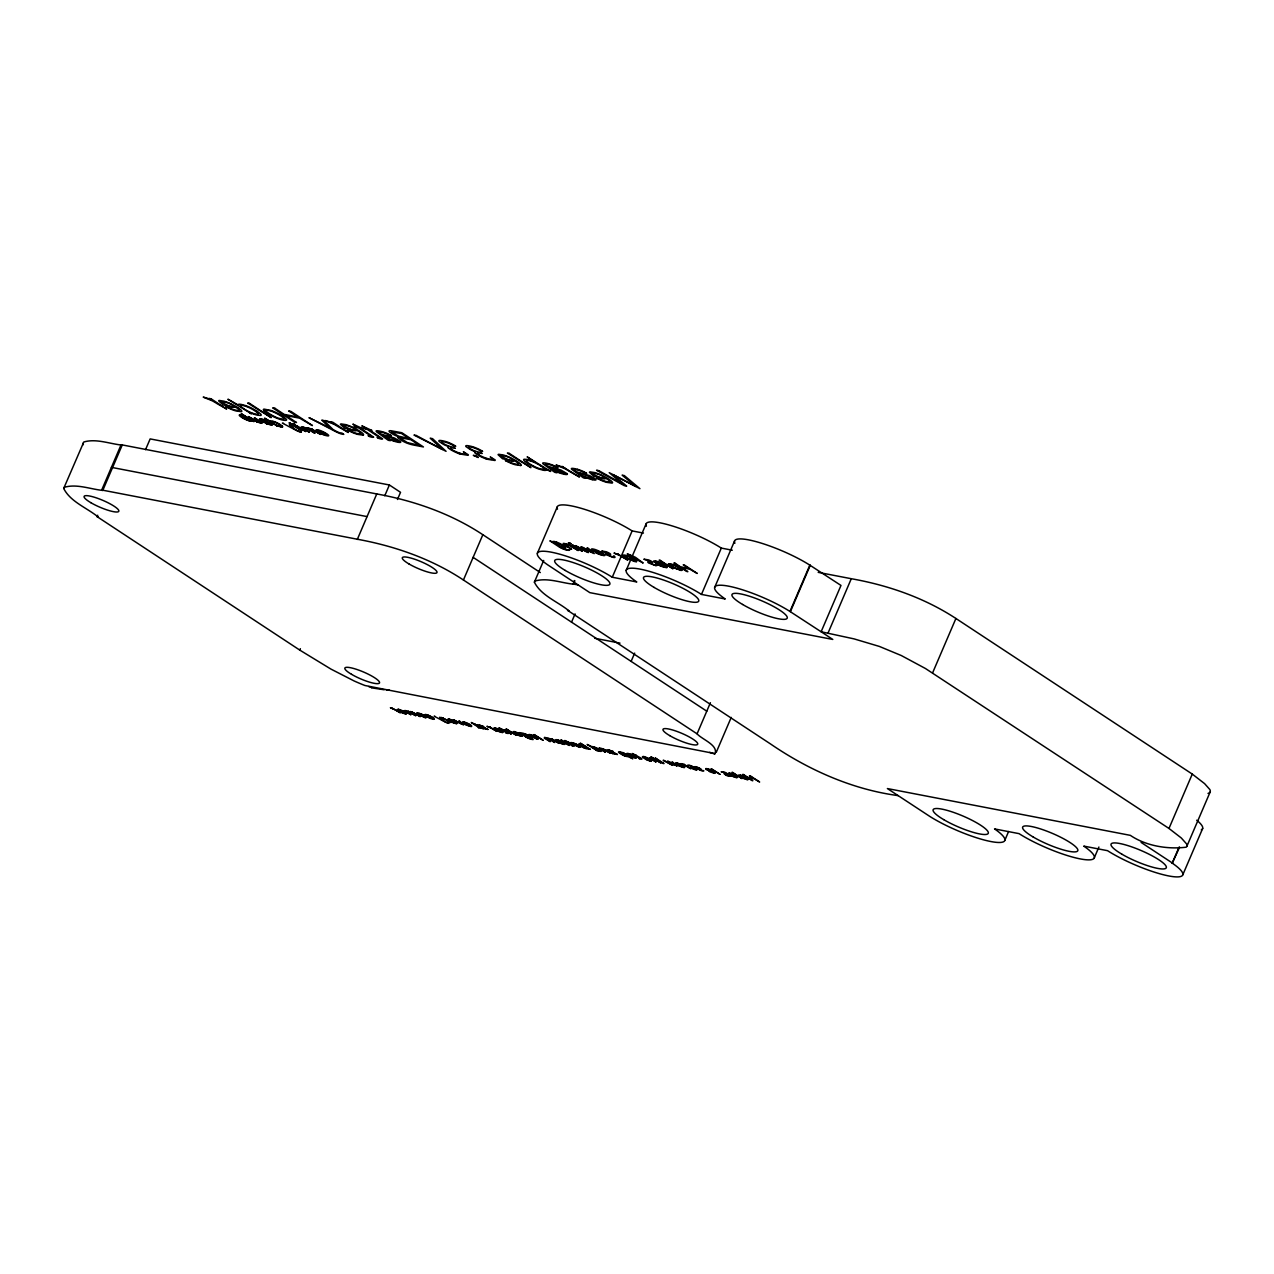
<?xml version="1.0" encoding="UTF-8"?>
<svg xmlns="http://www.w3.org/2000/svg" width="1274" height="1274" viewBox="0 0 1274 1274"><rect width="100%" height="100%" fill="white"/><g stroke="black" fill="none" stroke-linecap="round" stroke-linejoin="round"><path stroke-width="1.5" d="M487.91 729.365L481.397 726.594M617.396 754.399L610.867 751.533M97.7 515.237L97.095 516.655L299.788 650.106L330.969 669.105L354.108 680.953A44.781 8.854 23.2 0 0 364.953 685.508L715.112 753.635C718.186 744.94 701.958 739.446 697.069 733.84L463.433 580.004C431.536 558.84 394.478 545.989 357.341 539.236L101.713 489.996L121.126 444.706L376.754 493.946C413.891 500.682 450.948 513.549 482.846 534.714L540.335 572.567M818.179 572.344L851.287 578.714C888.058 585.228 924.383 597.824 955.914 618.479L1192.273 774.082L1204.599 783.637L1209.838 789.53A45.084 8.918 23.2 0 1 1209.392 792.826L1208.007 793.431M1179.103 847.114L1172.223 863.151A47.95 9.475 23.2 0 1 1168.799 875.955A47.95 9.475 23.2 0 1 1107.536 850.682L1083.728 846.095A47.95 9.475 23.2 0 1 1080.32 858.915A47.95 9.475 23.2 0 1 1019.057 833.642L994.532 828.912A47.95 9.475 23.2 0 1 990.806 841.525A47.95 9.475 23.2 0 1 929.877 816.459L887.389 788.558L1130.356 835.362C1145.852 845.888 1167.462 849.551 1186.094 847.194A45.084 8.918 23.2 0 0 1186.54 843.882L1181.301 837.989L1168.975 828.45L925.434 668.5L901.275 655.521L879.363 646.428L854.09 638.895L821.125 631.761L789.96 611.456A47.95 9.475 23.2 0 0 728.696 586.183A47.95 9.475 23.2 0 0 725.272 599.003L701.464 594.417A47.95 9.475 23.2 0 0 640.201 569.144A47.95 9.475 23.2 0 0 636.793 581.963L612.268 577.233A47.95 9.475 23.2 0 0 551.339 552.183A47.95 9.475 23.2 0 0 547.613 564.78L589.814 592.633L832.782 639.437L821.125 631.761L840.983 585.435L809.818 565.13A47.95 9.475 23.2 0 0 758.826 542.406A47.95 9.475 23.2 0 0 734.907 543.25M63.7 488.436L83.797 441.982C96.251 438.336 109.644 443.862 122.177 445.136L102.764 490.426C90.231 489.152 76.838 483.626 64.385 487.273L63.7 488.436C70.404 501.924 87.158 507.864 98.369 517.18L97.095 516.655M145.539 449.658L150.157 438.909L389.382 484.98L400.53 492.321L397.456 499.488M299.788 650.106L300.393 648.689M357.293 539.459L376.754 493.946M384.78 495.745L389.382 484.98M463.433 580.004L482.846 534.714M537.357 553.314L557.216 506.988M898.122 795.613C851.988 789.45 807.987 769.623 770.452 743.905L567.519 610.294L569.048 610.931C557.821 601.615 541.084 595.675 534.379 582.17L543.695 560.433M574.893 580.785L573.427 584.177L574.303 580.53M571.516 622.206L575.084 613.893M612.268 577.233L632.127 530.908L643.434 533.089M626.203 570.322L646.045 523.996M631.108 661.429L634.675 653.116M701.464 594.417L721.323 548.091L732.311 550.209M714.682 587.378L734.541 541.052M697.069 733.84L710.414 702.707M716.291 752.249L731.228 717.405M789.96 611.456L809.818 565.13M790.437 611.552L810.296 565.226M827.973 633.21L851.287 578.714M932.616 672.831L955.914 618.479M1004.804 840.394L1008.61 831.492M1094.318 857.736L1098.905 847.035M1168.975 828.45L1192.273 774.082M1172.223 863.151L1179.581 847.194M1186.842 846.35L1210.157 791.982M1182.813 874.776L1202.672 828.45M534.379 582.17L535.048 581.024C547.502 577.377 560.91 582.903 573.427 584.177M608.892 553.68L601.662 551.069L606.106 551.722A4.109 0.812 23.2 0 1 607.714 552.375L609.418 553.25A5.08 1.003 23.2 0 1 610.103 553.712L610.644 554.27A4.539 0.892 23.2 0 1 610.23 554.54A11.036 2.182 23.2 0 1 609.115 554.524A22.343 4.411 23.2 0 0 607.905 554.429A5.287 1.051 23.2 0 0 607.236 554.54L611.918 556.706A8.138 1.608 23.2 0 0 612.491 556.802L613.861 556.069M487.878 729.54L480.394 726.578A6.02 1.194 23.2 0 0 481.715 726.96L486.748 728.919M617.285 754.511L612.507 753.268M390.322 440.565L389.987 440.565A5.08 1.003 23.2 0 1 388.14 440.215L376.722 431.934A6.577 1.306 23.2 0 1 376.26 431.408A5.924 1.163 23.2 0 1 376.228 430.915A8.201 1.624 23.2 0 1 377.375 430.771A15.224 3.01 23.2 0 1 382.343 431.743A9.284 1.831 23.2 0 1 385.353 432.73A7.66 1.513 23.2 0 1 388.443 434.068L391.468 435.756L387.822 434.418A5.462 1.083 23.2 0 0 383.14 432.587A13.504 2.675 23.2 0 0 380.608 432.029L378.808 432.189A4.618 0.908 23.2 0 0 379.286 432.794L380.13 433.399A7.118 1.401 23.2 0 0 381.149 434.02L382.805 434.721A8.52 1.688 23.2 0 0 384.015 435.055L385.019 435.31A28.235 5.574 23.2 0 0 385.512 435.421L394.414 438.017L400.546 441.568A7.134 1.417 23.2 0 1 399.749 442.444A11.355 2.245 23.2 0 1 397.918 442.237A13.297 2.628 23.2 0 1 396.978 442.03A12.31 2.437 23.2 0 1 389.127 439.339M556.913 472.654L556.483 472.654A5.08 1.003 23.2 0 1 554.731 472.304L543.313 464.023A6.577 1.306 23.2 0 1 542.835 463.497A5.924 1.163 23.2 0 1 542.82 463.003A8.201 1.624 23.2 0 1 543.966 462.86A15.224 3.01 23.2 0 1 548.935 463.832A9.284 1.831 23.2 0 1 551.945 464.819A7.66 1.513 23.2 0 1 555.034 466.157L558.06 467.845L554.413 466.507A5.462 1.083 23.2 0 0 549.731 464.676A13.504 2.675 23.2 0 0 547.199 464.118L545.399 464.277A4.618 0.908 23.2 0 0 545.877 464.867L546.705 465.488A7.118 1.401 23.2 0 0 547.74 466.109L549.397 466.81A8.52 1.688 23.2 0 0 550.607 467.144L551.61 467.399A28.235 5.574 23.2 0 0 552.104 467.51L561.006 470.09L567.137 473.657M585.562 478.164L585.132 478.164A5.08 1.003 23.2 0 1 583.381 477.83L571.962 469.549A6.577 1.306 23.2 0 1 571.5 469.023A5.924 1.163 23.2 0 1 571.469 468.529A8.201 1.624 23.2 0 1 572.615 468.37A15.224 3.01 23.2 0 1 577.584 469.358M379.763 437.89L379.238 437.874A10.224 2.022 23.2 0 1 377.04 437.348L378.521 438.336M271.33 424.513L270.391 424.465A5.239 1.035 23.2 0 1 265.963 423.016L263.288 421.328A7.676 1.513 23.2 0 0 264.976 421.821L271.41 424.369M548.25 738.235L552.645 739.493A5.733 1.131 23.2 0 1 554.668 740.847M593.063 549.651L600.834 552.47L592.983 550.018M655.266 561.627L663.021 564.446L655.154 561.977M317.624 430.373L324.774 433.001L317.545 430.803M532.405 739.047L531.927 739.063A6.704 1.322 23.2 0 1 530.844 738.856L528.169 737.901A4.348 0.86 23.2 0 1 526.847 737.184A12.055 2.389 23.2 0 1 525.636 736.436L527.675 737.248A4.793 0.956 23.2 0 0 529.395 737.805M486.652 729.094L483.372 728.585M616.043 754.049L612.73 753.157M624.77 555.719L625.598 555.735A6.832 1.354 23.2 0 1 626.235 555.862L627.859 556.324A4.459 0.876 23.2 0 1 629.77 557.088A6.099 1.21 23.2 0 1 631.586 558.012L635.169 560.783L631.888 560.401A4.411 0.876 23.2 0 1 629.993 559.62A6.274 1.242 23.2 0 1 628.162 558.697A9.428 1.863 23.2 0 1 625.12 556.658A4.969 0.987 23.2 0 1 624.69 555.671M670.108 564.446L670.936 564.478A6.832 1.354 23.2 0 1 671.573 564.589L673.198 565.051A4.459 0.876 23.2 0 1 675.109 565.815A6.099 1.21 23.2 0 1 676.924 566.755L680.507 569.526L677.227 569.128A4.411 0.876 23.2 0 1 675.316 568.347A6.274 1.242 23.2 0 1 673.5 567.424A9.428 1.863 23.2 0 1 670.442 565.385A4.969 0.987 23.2 0 1 670.013 564.398M282.223 427.029L280.806 426.886M398.3 709.618L403.81 711.688L398.205 710.048M448.862 719.348L454.372 721.434L448.767 719.778M463.418 722.151L468.928 724.237L463.29 722.565M494.838 728.202L500.348 730.289L494.71 728.617M513.995 731.897L519.505 733.983L513.868 732.295M643.466 756.836L648.976 758.922L643.37 757.266M676.414 763.19C690.508 766.932 670.602 763.524 676.478 762.792M729.285 773.366C743.315 777.06 723.266 773.652 729.349 772.984A5.494 1.083 23.2 0 1 735.703 775.691A5.494 1.083 23.2 0 1 736.882 777.602M267.094 424.162L259.514 418.891A4.475 0.876 23.2 0 1 260.135 418.812A8.185 1.624 23.2 0 1 263.049 419.401A4.507 0.892 23.2 0 1 267.253 421.168L263.415 419.831A7.357 1.449 23.2 0 0 261.903 419.496L260.915 419.592L262.906 420.898A4.125 0.812 23.2 0 0 263.75 421.137L264.307 421.28M389.08 689.951L386.388 689.871M666.382 567.567L665.474 567.456A6.386 1.258 23.2 0 1 659.598 565.513M483.276 728.792L482.225 728.553M612.826 753.746L606.87 749.669L613.431 751.676L609.959 750.354A5.781 1.147 23.2 0 0 608.781 750.083L610.66 751.485M384.159 689.76L371.61 687.849M478.721 727.645C475.855 727.215 488.038 730.432 474.597 724.301L475.6 724.492L471.284 722.501L478.897 727.534M506.383 732.964C503.31 732.502 515.604 735.831 502.179 729.604L503.182 729.795L498.867 727.804L506.479 732.853M572.281 745.656C569.223 745.179 581.406 748.586 568.061 742.296L569.064 742.487L564.748 740.497L572.36 745.545M639.691 758.651C636.459 758.173 649.023 761.597 635.487 755.291L636.49 755.482L632.175 753.491L639.787 758.524M399.702 437.046L398.014 437.109A6.497 1.29 23.2 0 0 397.886 437.523A8.01 1.577 23.2 0 0 398.348 438.16L402.855 441.186A8.345 1.656 23.2 0 0 404.161 441.855L404.591 442.078A7.485 1.481 23.2 0 0 407.17 443.193A8.647 1.704 23.2 0 0 409.32 443.957L410.61 444.339A19.317 3.822 23.2 0 0 413.97 445.12L423.446 446.951L401.836 432.73L390.959 430.739A12.915 2.548 23.2 0 0 389.892 430.708L389.382 430.803A6.911 1.37 23.2 0 0 389.494 431.854A9.698 1.911 23.2 0 0 391.293 433.224A12.374 2.452 23.2 0 0 391.866 433.59L393.57 434.577A6.402 1.258 23.2 0 0 397.854 436.472A7.31 1.449 23.2 0 0 399.654 436.998M342.037 433.256L343.789 434.37A11.148 2.198 23.2 0 1 341.926 434.1L341.4 433.972A4.268 0.844 23.2 0 1 340.015 433.526L337.435 432.443A19.19 3.79 23.2 0 1 334.314 430.915L308.993 417.665L329.791 427.889L321.796 420.133L323.946 420.547L333.135 429.609A10.542 2.086 23.2 0 1 334.887 430.532A15.129 2.994 23.2 0 0 336.877 431.567A6.434 1.274 23.2 0 0 338.884 432.491L340.684 433.064A7.708 1.529 23.2 0 0 341.448 433.192L341.862 433.24M404.479 713.344L400.068 711.784A6.609 1.306 23.2 0 0 401.358 712.437A4.73 0.94 23.2 0 0 405.721 713.886L406.103 713.95M455.041 723.091L450.63 721.53A6.609 1.306 23.2 0 0 451.904 722.183A4.73 0.94 23.2 0 0 456.283 723.616L456.665 723.696M471.221 726.499L470.886 726.451A5.494 1.083 23.2 0 0 469.851 724.476A5.494 1.083 23.2 0 0 463.593 721.848M502.641 732.55L502.306 732.502A4.73 0.94 23.2 0 1 497.847 731.069M521.799 736.245L521.639 736.213A5.494 1.083 23.2 0 0 520.429 734.222A5.494 1.083 23.2 0 0 514.17 731.594M684.218 767.521L683.883 767.489A5.494 1.083 23.2 0 0 682.848 765.499A5.494 1.083 23.2 0 0 676.59 762.871M433.335 719.221L433.67 719.253A4.507 0.892 23.2 0 0 434.02 718.44A7.963 1.577 23.2 0 0 432.714 717.485M696.114 769.83L696.448 769.878A4.507 0.892 23.2 0 0 696.798 769.066A7.963 1.577 23.2 0 0 695.508 768.095M542.246 469.278L542.82 469.358A7.214 1.433 23.2 0 0 543.823 469.342A7.596 1.497 23.2 0 0 544.205 468.768A10.272 2.038 23.2 0 0 543.377 467.765A15.192 3.01 23.2 0 0 540.574 465.711M528.758 737.28C528.965 733.378 514.569 731.642 528.471 737.232M603.271 555.48L604.354 555.591A6.195 1.226 23.2 0 0 604.306 554.317A11.116 2.198 23.2 0 0 602.713 553.139M398.38 709.236C393.937 709.252 404.272 713.79 404.447 712.118A4.093 0.812 23.2 0 1 404.798 713.536M448.926 718.966C444.419 718.918 454.929 723.648 455.009 721.848A4.093 0.812 23.2 0 1 455.359 723.282M463.497 721.769C459.054 721.801 469.389 726.339 469.565 724.667A4.093 0.812 23.2 0 1 469.915 726.084M494.901 727.82C490.474 727.852 500.793 732.391 500.985 730.719A4.093 0.812 23.2 0 1 501.319 732.136M514.059 731.515C509.648 731.531 519.951 736.101 520.142 734.397A4.093 0.812 23.2 0 1 520.493 735.831M424.672 717.23L425.707 717.119L423.111 715.144A4.316 0.86 23.2 0 0 421.774 714.459L419.21 713.567A4.969 0.987 23.2 0 0 418.748 713.488L419.719 715.096L425.373 717.692M599.879 751.31L601.153 751.389A4.443 0.876 23.2 0 0 600.787 750.497M453.687 445.789L455.758 446.187L454.643 445.486A9.412 1.863 23.2 0 0 450.837 443.511L448.337 442.444A7.389 1.465 23.2 0 0 445.263 441.425A20.336 4.013 23.2 0 0 442.253 440.724A13.568 2.675 23.2 0 0 440.04 440.438A8.042 1.593 23.2 0 0 439.116 441.457L443.193 444.212A7.485 1.481 23.2 0 0 444.642 444.944A6.641 1.306 23.2 0 0 446.171 445.629L448.942 446.633L447.922 446.824A7.485 1.481 23.2 0 0 448.751 448.337M480.569 450.964L482.639 451.362L481.524 450.662A9.412 1.863 23.2 0 0 477.718 448.687L475.218 447.636A7.389 1.465 23.2 0 0 472.144 446.601A20.336 4.013 23.2 0 0 469.135 445.9A13.568 2.675 23.2 0 0 466.905 445.613A8.042 1.593 23.2 0 0 465.997 446.633L470.074 449.388A7.485 1.481 23.2 0 0 471.523 450.12A6.641 1.306 23.2 0 0 473.052 450.805L475.807 451.808L474.804 451.999A7.485 1.481 23.2 0 0 475.632 453.512M283.545 423.35L282.398 423.143L296.189 430.357A10.463 2.07 23.2 0 0 297.893 431.185L300.33 432.093A6.067 1.194 23.2 0 0 301.349 432.236L300.075 431.583A4.188 0.828 23.2 0 1 299.661 431.52L297.861 430.851A7.883 1.561 23.2 0 1 296.508 430.15A5.749 1.131 23.2 0 0 295.552 429.641L289.373 424.481L293.737 428.701M325.587 433.542L318.532 432.173L316.095 429.943A4.985 0.987 23.2 0 1 316.478 429.736L317.847 429.864A5.924 1.163 23.2 0 1 319.949 430.421A7.23 1.433 23.2 0 1 326.383 433.59A10.288 2.038 23.2 0 1 328.023 434.721A5.733 1.131 23.2 0 1 328.135 435.931L327.036 435.788A5.924 1.163 23.2 0 1 321.589 433.972A8.424 1.672 23.2 0 1 320.013 433.112L325.634 435.103A4.57 0.908 23.2 0 0 326.972 435.246M601.71 553.043L594.082 551.578L591.454 549.174A5.383 1.067 23.2 0 1 591.853 548.935L593.604 549.126A6.195 1.226 23.2 0 1 595.611 549.683A7.819 1.545 23.2 0 1 602.554 553.107M111.411 467.351L367.039 516.591M594.767 638.274L620.024 643.147M435.007 716.37L434.116 716.195L444.944 721.864A8.201 1.624 23.2 0 0 446.266 722.517L449.005 723.345L446.903 722.533A4.586 0.908 23.2 0 1 445.215 721.705M427.379 716.928L433.224 718.472A4.3 0.844 23.2 0 0 432.73 717.963M690.174 767.553L696.018 769.146A4.3 0.844 23.2 0 0 695.508 768.588M572.838 583.922L578.157 584.957M655.393 565.513L648.721 562.997A4.969 0.987 23.2 0 1 648.339 562.726L647.829 562.232A4.969 0.987 23.2 0 1 648.195 561.882A11.1 2.198 23.2 0 1 649.262 561.882A24.588 4.857 23.2 0 0 650.425 561.93A5.717 1.131 23.2 0 0 651.062 561.818L643.832 559.19L648.275 559.843A4.109 0.812 23.2 0 1 649.883 560.496L651.587 561.372A5.08 1.003 23.2 0 1 652.272 561.834L652.814 562.391A4.539 0.892 23.2 0 1 652.399 562.662A11.036 2.182 23.2 0 1 651.269 562.646A22.343 4.411 23.2 0 0 650.074 562.551A5.287 1.051 23.2 0 0 649.406 562.662L654.088 564.828A8.138 1.608 23.2 0 0 654.661 564.923L656.03 564.191A5.462 1.083 23.2 0 1 655.425 565.529M249.099 420.356L250.532 420.261L242.283 415.722A5.367 1.067 23.2 0 0 241.726 415.611C239.639 417.155 247.49 419.703 249.465 420.834M250.023 420.946L248.924 420.324M655.807 561.117L654.056 560.926A5.383 1.067 23.2 0 0 653.658 561.149L656.285 563.554L663.913 565.035A5.924 1.178 23.2 0 1 665.633 566.978M554.206 541.53L556.005 541.976A5.446 1.083 23.2 0 1 556.611 542.167M747.153 779.672L741.5 777.076L740.528 775.468A4.969 0.987 23.2 0 1 740.99 775.548L743.554 776.439A4.316 0.86 23.2 0 1 744.876 777.124L747.488 779.178L744.414 778.589M709.284 771.487L714.204 773.334M560.894 743.395L564.032 744.398M537.118 739.175A5.494 1.083 23.2 0 0 537.15 737.662A5.494 1.083 23.2 0 0 530.701 734.764A5.383 1.067 23.2 0 0 529.013 734.509A4.666 0.924 23.2 0 0 529.251 735.432L537.23 739.239M735.448 777.092L731.053 775.532A6.609 1.306 23.2 0 0 732.327 776.2A4.73 0.94 23.2 0 0 736.706 777.634M682.593 766.916L678.182 765.356A6.609 1.306 23.2 0 0 679.456 766.008A4.73 0.94 23.2 0 0 683.835 767.458M649.644 760.562L645.233 759.017A6.609 1.306 23.2 0 0 646.523 759.67A4.73 0.94 23.2 0 0 650.903 761.104M520.174 735.624L515.763 734.079A6.609 1.306 23.2 0 0 517.037 734.732A4.73 0.94 23.2 0 0 521.416 736.165M501.016 731.945L496.605 730.384A6.609 1.306 23.2 0 0 497.879 731.037M469.596 725.893L465.185 724.333A6.609 1.306 23.2 0 0 466.475 724.986A4.73 0.94 23.2 0 0 470.839 726.435M264.562 421.344L270.773 423.366L272.333 425.182A6.545 1.29 23.2 0 1 266.553 423.462L267.158 423.955M481.986 728.266L477.432 724.667L483.945 726.737L480.378 725.384A5.781 1.147 23.2 0 0 479.311 725.145L481.19 726.546M249.194 420.77L248.35 420.547A5.032 1.003 23.2 0 1 247.793 420.356A5.669 1.115 23.2 0 1 243.461 418.429A10.622 2.102 23.2 0 1 240.006 416.168A6.115 1.21 23.2 0 1 239.544 414.926M662.942 763.444L664.057 763.54L655.154 757.919L662.703 763.365M606.647 482.336L612.03 483.101A9.555 1.895 23.2 0 0 612.507 482.464A11.418 2.261 23.2 0 0 611.536 481.253L611.297 481.031A18.871 3.726 23.2 0 0 608.558 479.024A14.715 2.914 23.2 0 0 600.691 474.772A10.495 2.07 23.2 0 0 596.503 473.148A9.778 1.927 23.2 0 0 594.512 472.543L590.117 471.874A9.157 1.815 23.2 0 0 589.432 472.272L593.907 476.365L606.854 478.865A13.25 2.628 23.2 0 1 608.892 480.362A9.252 1.831 23.2 0 1 609.8 481.445A7.58 1.497 23.2 0 1 609.354 481.97A7.182 1.417 23.2 0 1 608.574 482.002L605.405 481.333A7.246 1.433 23.2 0 1 603.223 480.585A6.641 1.306 23.2 0 1 600.962 479.629L596.614 478.084A15.463 3.058 23.2 0 0 599.592 479.613A10.128 2.007 23.2 0 0 602.698 480.983A9.459 1.863 23.2 0 0 606.647 482.336M568.618 745.258L569.812 745.386L560.91 739.764L568.395 745.194M489.12 727.199L486.923 726.291L491.684 728.378A9.029 1.784 23.2 0 1 492.847 729.094L496.94 731.387L489.455 726.865L490.697 727.677M443.145 718.345L440.947 717.437L445.709 719.523A9.029 1.784 23.2 0 1 446.871 720.24L450.964 722.533L442.699 717.915M412.505 712.437L410.308 711.529L415.069 713.615A9.029 1.784 23.2 0 1 416.232 714.332L420.324 716.641L412.059 712.007M392.583 708.599L390.385 707.691L395.147 709.777A9.029 1.784 23.2 0 1 396.31 710.494L400.402 712.803L392.153 708.185M427.953 715.367L426.949 715.064A4.236 0.844 23.2 0 0 426.424 714.953C425.834 715.829 423.478 714.794 425.373 714.443A6.689 1.322 23.2 0 1 426.121 714.571A4.634 0.924 23.2 0 1 427.618 715.001A5.701 1.131 23.2 0 1 432.619 717.469M488.675 726.769L490.681 727.677M726.578 775.213C736.595 776.551 725.24 776.885 725.384 774.066A16.243 3.217 23.2 0 1 726.26 774.13A8.026 1.593 23.2 0 0 727.072 774.162C726.642 771.232 717.453 771.582 722.629 772.012A4.969 0.987 23.2 0 1 723.17 772.124L726.1 773.509A4.156 0.828 23.2 0 1 725.702 773.621A16.673 3.296 23.2 0 1 724.779 773.573A8.074 1.593 23.2 0 0 723.998 773.589L726.053 775.261M700.525 770.197C708.376 771.073 700.143 771.789 697.961 768.556A8.074 1.593 23.2 0 1 698.741 768.556A16.673 3.296 23.2 0 0 699.665 768.604A4.156 0.828 23.2 0 0 700.047 768.509L697.133 767.107A4.969 0.987 23.2 0 0 696.575 766.996L694.776 766.614L701.146 769.114A8.026 1.593 23.2 0 1 700.19 769.114A16.243 3.217 23.2 0 0 699.33 769.05L699.729 769.83M632.557 757.043L635.63 757.632L633.019 755.578A4.316 0.86 23.2 0 0 631.697 754.893L629.133 754.001A4.969 0.987 23.2 0 0 628.671 753.921L629.627 755.53L635.296 758.126A5.494 1.083 23.2 0 0 635.216 756.549A5.494 1.083 23.2 0 0 628.751 753.651M121.126 444.706L122.177 445.136M101.713 489.996L102.764 490.426M744 778.669L739.159 775.866A4.666 0.924 23.2 0 1 738.92 774.942A5.383 1.067 23.2 0 1 740.576 775.165M632.143 757.122L627.302 754.319A4.666 0.924 23.2 0 1 627.063 753.396A5.383 1.067 23.2 0 1 628.719 753.619M560.958 743.172L557.423 740.194A4.969 0.987 23.2 0 1 557.885 740.274L560.449 741.181A4.316 0.86 23.2 0 1 561.77 741.85C568.459 745.688 557.662 743.076 556.053 740.592A4.666 0.924 23.2 0 1 555.798 739.668A5.383 1.067 23.2 0 1 557.471 739.891M552.47 739.589L550.209 738.809A4.061 0.796 23.2 0 0 549.715 738.713L554.7 742.519L550.304 740.003A5.733 1.131 23.2 0 0 548.075 738.729L545.893 737.98A4.061 0.796 23.2 0 0 545.288 737.869L550.272 741.675L545.24 738.745A10.558 2.086 23.2 0 1 544.348 738.124L544.492 737.375A5.606 1.115 23.2 0 1 544.826 737.439A4.125 0.812 23.2 0 1 546.514 737.901L548.186 738.617A4.363 0.86 23.2 0 0 548.441 738.729L548.234 738.49M528.248 738.219L530.016 738.904A4.093 0.812 23.2 0 0 530.478 739.047L531.449 739.302A9.236 1.831 23.2 0 0 532.15 739.446A6.163 1.21 23.2 0 0 533.137 739.557L532.484 738.904M564.828 468.306L561.213 466.603A5.685 1.131 23.2 0 0 559.652 466.013L556.053 465.058L561.197 467.192A6.657 1.322 23.2 0 1 564.271 468.418A8.058 1.593 23.2 0 1 566.118 469.342L567.201 469.947A21.132 4.172 23.2 0 1 569.908 471.619L579.463 477.002L561.993 466.395L564.908 468.322M619.148 554.954L613.988 553.043L618.814 555.018A5.176 1.019 23.2 0 1 620.534 555.926A12.437 2.452 23.2 0 1 622.126 556.913L627.764 560.082L617.476 553.84L619.18 554.97M709.65 752.313L714.348 753.874A36.357 8.902 71.1 0 0 714.714 753.746M709.777 771.439L707.58 769.114A4.969 0.987 23.2 0 1 708.057 769.209L710.621 770.101A4.316 0.86 23.2 0 1 711.943 770.77L714.523 772.856L706.337 769.623A4.666 0.924 23.2 0 1 705.971 768.588M336.113 425.436L335.03 424.831A8.058 1.593 23.2 0 0 333.199 423.908A6.657 1.322 23.2 0 0 330.125 422.681L324.981 420.547L328.581 421.503A5.685 1.131 23.2 0 1 330.125 422.092L333.756 423.796L330.906 421.885L332.848 422.267L348.391 432.491L338.836 427.108A21.132 4.172 23.2 0 0 336.113 425.436M561.977 545.145L553.696 542.183L561.07 546.769A4.332 0.86 23.2 0 0 562.567 547.183A5.956 1.178 23.2 0 0 563.172 547.294L563.522 547.342A4.093 0.812 23.2 0 0 563.984 547.31M546.02 469.294L550.687 471.46L527.149 456.872L535.112 462.223A8.838 1.752 23.2 0 0 531.545 460.774L530.955 460.567A11.482 2.277 23.2 0 0 526.815 459.42L524.203 459.245A10.128 2.007 23.2 0 0 523.662 459.978A12.135 2.405 23.2 0 0 524.697 461.22L524.936 461.443A18.377 3.631 23.2 0 0 527.611 463.418A20.48 4.045 23.2 0 0 531.226 465.599L532.198 466.125A10.765 2.134 23.2 0 0 535.16 467.574A9.491 1.879 23.2 0 0 538.711 468.991L543.313 470.233A10.272 2.022 23.2 0 0 546.196 469.947A7.803 1.545 23.2 0 0 545.957 469.278M378.33 436.679L367.676 429.672L363.042 428.08L366.164 428.685L361.848 425.834L371.96 430.501L369.603 430.039L382.63 438.893L381.452 439.052A7.341 1.449 23.2 0 1 379.668 438.654A17.47 3.456 23.2 0 0 378.521 438.32M369.364 434.96L358.711 427.937L355.589 427.347L354.076 426.36L357.214 426.949L352.882 424.115L362.994 428.765L360.638 428.319L373.664 437.157L372.486 437.332A7.341 1.449 23.2 0 1 370.702 436.918A17.47 3.456 23.2 0 0 369.556 436.6L368.09 435.628A10.224 2.022 23.2 0 0 370.193 436.154L370.495 435.724A20.941 4.141 23.2 0 0 369.364 434.96M473.132 557.359L706.783 711.195M248.717 412.028L251.44 413.827L227.903 399.224L238.286 405.052A8.838 1.752 23.2 0 1 238.572 404.336L238.779 404.288A11.482 2.277 23.2 0 1 241.439 404.463L245.42 405.546A10.128 2.007 23.2 0 1 249.545 407.17A12.135 2.405 23.2 0 1 253.048 408.906L253.542 409.161A18.377 3.631 23.2 0 1 256.695 411.04M552.661 739.493L551.674 738.84L559.143 743.379L554.731 740.863M1141.09 842.417L1172.701 863.231M279.595 424.688C284.93 429.322 267.954 422.235 272.652 421.567A5.51 1.083 23.2 0 1 273.066 421.646L274.372 422.044A6.227 1.226 23.2 0 1 279.404 424.64M255.501 411.215L257.268 412.489M598.923 749.59C603.271 753.953 586.964 745.497 594.99 747.567A4.889 0.971 23.2 0 1 598.78 749.542M729.461 774.512L735.432 775.866A4.093 0.812 23.2 0 1 735.767 777.299M676.605 764.336L682.561 765.69A4.093 0.812 23.2 0 1 682.912 767.107M478.801 454.691L477.591 453.608A6.211 1.226 23.2 0 1 477.814 453.018A8.44 1.672 23.2 0 1 478.276 452.955L479.454 453.018A21.053 4.156 23.2 0 1 482.193 453.512L480.617 452.493A26.993 5.335 23.2 0 1 477.814 451.872L476.46 451.506A7.278 1.433 23.2 0 1 475.138 451.06A5.43 1.067 23.2 0 1 472.558 449.993L470.679 448.958A9.316 1.847 23.2 0 1 469.819 448.416L468.752 447.524A5.176 1.019 23.2 0 1 468.641 446.967A6.641 1.306 23.2 0 1 469.533 446.84A11.084 2.182 23.2 0 1 471.46 447.11A7.262 1.433 23.2 0 1 480.68 450.996M451.936 449.515L450.725 448.432A6.211 1.226 23.2 0 1 450.932 447.843A8.44 1.672 23.2 0 1 451.394 447.779L452.573 447.843A21.053 4.156 23.2 0 1 455.312 448.337L453.751 447.317A26.993 5.335 23.2 0 1 450.948 446.696L449.595 446.33A7.278 1.433 23.2 0 1 448.257 445.884A5.43 1.067 23.2 0 1 445.677 444.801L443.798 443.782A9.316 1.847 23.2 0 1 442.938 443.225L441.871 442.349A5.176 1.019 23.2 0 1 441.759 441.791A6.641 1.306 23.2 0 1 442.667 441.664A11.084 2.182 23.2 0 1 444.578 441.935A7.262 1.433 23.2 0 1 453.799 445.82M635.869 560.273L634.993 559.62A10.606 2.102 23.2 0 0 631.984 557.789A6.561 1.29 23.2 0 0 627.413 555.798A5.765 1.131 23.2 0 0 626.521 555.528L625.343 555.241A9.045 1.784 23.2 0 0 624.515 555.098L623.878 555.018A5.733 1.131 23.2 0 0 623.432 555.05A6.418 1.274 23.2 0 0 623.719 556.292L634.707 561.531A7.485 1.481 23.2 0 0 636.283 561.659M612.842 753.523L609.864 751.517A6.02 1.194 23.2 0 0 611.202 751.899L616.218 753.858M264.068 410.801L264.514 411.231A18.855 3.726 23.2 0 0 268.225 413.859L270.168 415.021A13.887 2.739 23.2 0 0 272.206 416.104A10.845 2.15 23.2 0 0 281.904 419.879L283.194 420.133A12.947 2.564 23.2 0 0 285.679 420.372A10.128 2.007 23.2 0 0 286.475 419.417L283.688 416.869A21.324 4.22 23.2 0 0 282.302 415.945A17.549 3.472 23.2 0 0 279.07 414.034A12.087 2.389 23.2 0 0 275.009 412.043A10.272 2.038 23.2 0 0 270.836 410.419L264.037 409.113A10.638 2.102 23.2 0 0 264.052 410.801M443.018 720.574L439.594 717.246L444.435 721.307A4.507 0.892 23.2 0 1 445.183 721.705M564.557 472.861L552.852 468.37A14.094 2.787 23.2 0 1 549.747 467.478L553.712 469.995A5.574 1.099 23.2 0 0 554.716 470.52A6.752 1.338 23.2 0 0 557.502 471.714A9.093 1.8 23.2 0 0 560.273 472.622A13.043 2.58 23.2 0 0 562.789 473.243A7.628 1.513 23.2 0 0 563.968 473.387A4.634 0.908 23.2 0 0 564.605 472.877M379.811 437.81L379.381 437.396A20.941 4.141 23.2 0 0 378.314 436.679M605.644 554.047L606.169 554.604A4.969 0.987 23.2 0 0 606.567 554.875L613.224 557.391A5.462 1.083 23.2 0 0 614.036 556.117M83.113 443.129L83.351 444.674M1196.7 820.217A47.95 9.475 23.2 0 1 1201.271 829.9M557.502 509.154A47.95 9.475 23.2 0 1 581.406 508.374A47.95 9.475 23.2 0 1 632.127 530.908M646.412 526.21A47.95 9.475 23.2 0 1 670.331 525.366A47.95 9.475 23.2 0 1 721.323 548.091M715.033 753.396A32.901 8.026 74.6 0 1 714.698 753.682M368.712 686.559A32.901 27.471 42.9 0 0 370.224 687.1A36.357 29.461 40.4 0 0 371.642 687.546M592.219 479.645A13.297 2.628 23.2 0 0 593.158 479.836A11.355 2.245 23.2 0 0 595.006 480.075A7.134 1.417 23.2 0 0 595.834 479.199L589.655 475.616L580.753 473.036A28.235 5.574 23.2 0 1 580.259 472.909L579.272 472.67A8.52 1.688 23.2 0 1 578.062 472.32L576.389 471.635A7.118 1.401 23.2 0 1 575.354 470.998L574.526 470.393A4.618 0.908 23.2 0 1 574.048 469.803L575.848 469.628A13.504 2.675 23.2 0 1 578.364 470.186A5.462 1.083 23.2 0 1 583.094 472.033L586.709 473.355L583.683 471.683A7.66 1.513 23.2 0 0 580.594 470.345A9.284 1.831 23.2 0 0 577.568 469.342M592.251 479.661A12.31 2.437 23.2 0 1 584.368 476.938M584.304 476.938A4.746 0.94 23.2 0 1 585.785 478.1M567.185 473.673A7.134 1.417 23.2 0 1 566.325 474.533A11.355 2.245 23.2 0 1 564.509 474.326A13.297 2.628 23.2 0 1 563.57 474.119A12.31 2.437 23.2 0 1 555.719 471.428M555.655 471.412A4.746 0.94 23.2 0 1 557.136 472.574M542.294 469.31A8.329 1.64 23.2 0 1 533.487 466.109M533.535 466.109A10.001 1.975 23.2 0 1 532.373 465.472L530.111 464.102A16.243 3.217 23.2 0 1 527.611 462.351A10.511 2.086 23.2 0 1 526.401 461.061M526.417 461.077A7.628 1.513 23.2 0 1 526.735 460.424A6.991 1.385 23.2 0 1 527.277 460.376L528.089 460.44A9.858 1.943 23.2 0 1 529.108 460.631L529.443 460.71A7.023 1.385 23.2 0 1 531.656 461.363A8.138 1.608 23.2 0 1 534.841 462.637A11.88 2.341 23.2 0 1 540.51 465.711M486.222 458.959A10.67 2.102 23.2 0 1 475.728 453.528M486.142 458.831A11.673 2.309 23.2 0 0 487.544 459.293L494.869 460.487A7.421 1.465 23.2 0 0 495.124 459.882L490.235 456.968L492.194 458.544A6.083 1.194 23.2 0 1 492.337 459.086A7.66 1.513 23.2 0 1 491.796 459.341L490.633 459.293A12.214 2.421 23.2 0 1 489.2 459.054A9.221 1.815 23.2 0 1 486.843 458.433M486.779 458.385A7.501 1.481 23.2 0 1 478.642 454.659M459.341 453.783A10.67 2.102 23.2 0 1 448.846 448.352M459.261 453.655A11.673 2.309 23.2 0 0 460.678 454.117L467.988 455.312A7.421 1.465 23.2 0 0 468.259 454.707L463.354 451.792L465.313 453.369A6.083 1.194 23.2 0 1 465.456 453.91A7.66 1.513 23.2 0 1 464.914 454.149L463.752 454.117A12.214 2.421 23.2 0 1 462.319 453.878A9.221 1.815 23.2 0 1 459.962 453.257M459.898 453.194A7.501 1.481 23.2 0 1 451.76 449.483M389.064 439.323A4.746 0.94 23.2 0 1 390.545 440.486M243.796 408.699A10.749 2.118 23.2 0 1 240.547 405.196M243.621 408.667A15.192 3.01 23.2 0 0 246.997 410.69A9.985 1.975 23.2 0 0 249.784 412.059A7.596 1.497 23.2 0 0 252.953 413.317A7.214 1.433 23.2 0 0 254.832 413.891L255.548 414.05A8.52 1.688 23.2 0 0 257.332 412.505M240.897 405.355A6.896 1.37 23.2 0 1 241.869 405.339L242.426 405.403A10.128 2.007 23.2 0 1 243.509 405.626L245.914 406.342A7.692 1.513 23.2 0 1 249.226 407.68A10.24 2.022 23.2 0 1 252.093 409.129L252.491 409.352A16.243 3.217 23.2 0 1 255.485 411.199M248.78 412.043A7.803 1.545 23.2 0 0 251.233 413.142A9.73 1.927 23.2 0 0 253.653 414.066A10.511 2.07 23.2 0 0 257.746 415.244L260.74 415.435A9.459 1.863 23.2 0 0 261.17 414.798A10.558 2.086 23.2 0 0 260.581 413.97L259.896 413.349A20.48 4.045 23.2 0 0 256.695 411.04M237.728 407.584A14.715 2.914 23.2 0 0 229.941 403.348A10.495 2.07 23.2 0 0 225.753 401.74A9.778 1.927 23.2 0 0 223.746 401.135L219.351 400.466A9.157 1.815 23.2 0 0 218.666 400.864L223.141 404.941L236.104 407.441A13.25 2.628 23.2 0 1 238.142 408.954A9.252 1.831 23.2 0 1 239.05 410.037A7.58 1.497 23.2 0 1 238.588 410.562A7.182 1.417 23.2 0 1 237.824 410.578L234.655 409.925A7.246 1.433 23.2 0 1 232.457 409.177A6.641 1.306 23.2 0 1 230.212 408.221L225.848 406.677A15.463 3.058 23.2 0 0 228.842 408.206A10.128 2.007 23.2 0 0 231.948 409.575A9.459 1.863 23.2 0 0 235.881 410.913L241.28 411.693A9.555 1.895 23.2 0 0 241.757 411.056A11.418 2.261 23.2 0 0 240.786 409.83L240.547 409.623A18.871 3.726 23.2 0 0 237.792 407.6M556.595 542.151A6.115 1.21 23.2 0 1 561.308 544.269A12.055 2.389 23.2 0 1 563.442 545.559A10.813 2.134 23.2 0 1 565.035 546.721A6.609 1.306 23.2 0 1 565.545 548.043A5.415 1.067 23.2 0 1 564.86 548.027L564.43 547.979A7.74 1.529 23.2 0 1 563.92 547.9A6.768 1.338 23.2 0 1 561.484 547.231A5.287 1.051 23.2 0 1 558.681 546.1A16.578 3.281 23.2 0 0 560.321 547.135A5.988 1.178 23.2 0 0 562.153 548.123A4.077 0.812 23.2 0 0 564.191 548.967L565.847 549.444A9.236 1.831 23.2 0 0 567.328 549.715L569.494 549.779A5.255 1.035 23.2 0 1 568.921 550.352L567.631 550.241A12.724 2.516 23.2 0 1 566.675 550.049L565.337 549.699A5.637 1.115 23.2 0 1 564.382 549.397L563.761 549.174A4.905 0.971 23.2 0 1 562.28 548.568A6.067 1.194 23.2 0 1 560.098 547.454A12.963 2.564 23.2 0 1 558.139 546.259L549.874 540.813L552.613 542.087A5.733 1.131 23.2 0 1 554.27 541.577M561.834 545.129A6.736 1.338 23.2 0 1 564.334 547.47M566.994 544.524A4.141 0.812 23.2 0 0 565.736 544.205L564.414 544.173L571.628 549.269L564.509 545.113A14.699 2.898 23.2 0 1 563.49 544.412L563.188 543.409A6.736 1.338 23.2 0 1 564.86 543.6L565.64 543.791A4.268 0.844 23.2 0 1 566.771 544.157A10.781 2.134 23.2 0 1 569.271 545.145L567.997 544.317L578.285 550.559L572.217 547.087A16.387 3.233 23.2 0 0 571.309 546.498A5.606 1.099 23.2 0 0 570.242 545.909A4.332 0.86 23.2 0 0 566.994 544.539M601.615 553.027A5.924 1.178 23.2 0 1 603.446 555.002M603.239 555.448A6.386 1.258 23.2 0 1 597.395 553.521A9.109 1.8 23.2 0 1 595.691 552.597L599.576 554.063A4.316 0.86 23.2 0 0 601.153 554.588L601.758 554.731A4.953 0.971 23.2 0 0 603.207 554.891M605.644 554.047A4.969 0.987 23.2 0 1 606.042 553.76A11.1 2.198 23.2 0 1 607.093 553.76A24.588 4.857 23.2 0 0 608.255 553.808A5.717 1.131 23.2 0 0 608.908 553.696M635.806 560.257A6.561 1.29 23.2 0 1 636.363 561.691M655.807 561.117A6.195 1.226 23.2 0 1 657.814 561.659M657.782 561.595A7.819 1.545 23.2 0 1 664.757 565.083M664.901 565.115A11.116 2.198 23.2 0 1 666.541 566.309A6.195 1.226 23.2 0 1 666.652 567.615M659.645 565.481A9.109 1.8 23.2 0 1 657.878 564.573L661.763 566.054A4.316 0.86 23.2 0 0 663.356 566.564L663.945 566.723A4.953 0.971 23.2 0 0 665.41 566.866M681.622 570.386A7.485 1.481 23.2 0 1 680.029 570.258L669.041 565.019A6.418 1.274 23.2 0 1 668.707 563.745M681.701 570.418A6.561 1.29 23.2 0 0 681.144 568.984L680.332 568.347A10.606 2.102 23.2 0 0 677.322 566.516M677.306 566.516A6.561 1.29 23.2 0 0 672.752 564.525A5.765 1.131 23.2 0 0 671.86 564.271L670.681 563.968A9.045 1.784 23.2 0 0 669.853 563.825L669.216 563.761A5.733 1.131 23.2 0 0 668.754 563.777M740.624 775.197A5.494 1.083 23.2 0 1 747.074 778.096A5.494 1.083 23.2 0 1 747.042 779.608M714.093 773.254A5.494 1.083 23.2 0 0 714.141 771.757A5.494 1.083 23.2 0 0 707.675 768.859A5.383 1.067 23.2 0 0 705.987 768.604M695.413 768.079A5.701 1.131 23.2 0 0 690.381 765.563A4.634 0.924 23.2 0 0 688.916 765.196A6.689 1.322 23.2 0 0 688.151 765.069C686.368 765.515 688.501 766.327 689.202 765.578A4.236 0.844 23.2 0 1 689.728 765.674L690.731 765.977A5.383 1.067 23.2 0 1 695.286 768.509M696.305 769.958A4.969 0.987 23.2 0 1 690.046 767.537M649.963 760.769A4.093 0.812 23.2 0 0 649.581 759.336C649.485 761.119 639.038 756.39 643.545 756.453A5.494 1.083 23.2 0 1 649.899 759.161A5.494 1.083 23.2 0 1 651.078 761.072M619.116 752.743A4.443 0.876 23.2 0 1 618.686 751.819L620.024 751.931A4.156 0.828 23.2 0 1 623.862 753.284L622.715 752.52L632.812 758.778L628.13 756.597A4.921 0.971 23.2 0 1 627.174 756.565A5.622 1.115 23.2 0 1 626.585 756.438L626.362 756.39A4.061 0.796 23.2 0 1 625.295 756.071M625.295 756.167A6.577 1.306 23.2 0 1 619.419 752.838M599.831 751.278A4.141 0.812 23.2 0 1 596.041 749.94L597.188 750.704L587.123 744.462L591.773 746.628A4.921 0.971 23.2 0 1 592.728 746.66A5.622 1.115 23.2 0 1 593.318 746.787L593.525 746.835A4.061 0.796 23.2 0 1 594.608 747.169A6.577 1.306 23.2 0 1 600.484 750.402M578.969 744.127A4.793 0.956 23.2 0 0 579.351 745.115A8.249 1.624 23.2 0 0 582.043 746.883A4.395 0.86 23.2 0 0 585.913 748.571L587.203 748.857A4.141 0.812 23.2 0 0 588.349 748.459L590.356 749.383L580.275 743.14L583.938 745.561L581.915 744.733A4.793 0.956 23.2 0 0 580.196 744.175M580.148 744.239A5.622 1.115 23.2 0 0 579.766 744.175A4.379 0.86 23.2 0 0 579.017 744.159M570.8 742.567A5.494 1.083 23.2 0 1 578.157 745.083A5.494 1.083 23.2 0 1 579.256 747.281L571.373 743.554A4.666 0.924 23.2 0 1 571.134 742.631M557.502 739.923A5.494 1.083 23.2 0 1 563.968 742.838A5.494 1.083 23.2 0 1 563.92 744.334M528.248 738.219A4.411 0.876 23.2 0 1 526.672 737.423A9.412 1.863 23.2 0 1 525.238 736.547L519.235 732.598L521.225 733.521A4.156 0.828 23.2 0 1 522.42 733.139L523.694 733.442A4.395 0.86 23.2 0 1 527.532 735.098A8.249 1.624 23.2 0 1 530.255 736.882A4.793 0.956 23.2 0 1 530.621 737.853M529.443 737.742A5.622 1.115 23.2 0 0 529.809 737.805A4.379 0.86 23.2 0 0 530.573 737.821M495.013 727.9A5.494 1.083 23.2 0 1 501.271 730.528A5.494 1.083 23.2 0 1 502.434 732.439M449.037 719.046A5.494 1.083 23.2 0 1 455.296 721.673A5.494 1.083 23.2 0 1 456.474 723.584M433.51 719.332A4.969 0.987 23.2 0 1 427.268 716.912M427.953 715.303A5.383 1.067 23.2 0 1 432.491 717.883M417.139 712.962A5.383 1.067 23.2 0 1 418.796 713.185A5.494 1.083 23.2 0 1 425.293 716.115A5.494 1.083 23.2 0 1 425.261 717.628L417.378 713.886A4.666 0.924 23.2 0 1 417.139 712.962M398.475 709.299A5.494 1.083 23.2 0 1 404.734 711.943A5.494 1.083 23.2 0 1 405.912 713.854M239.608 414.958A5.016 0.987 23.2 0 1 240.165 414.942L240.563 414.99A7.166 1.417 23.2 0 1 241.041 415.069A6.259 1.242 23.2 0 1 243.302 415.69A4.889 0.971 23.2 0 1 245.882 416.741L241.216 413.668L254.036 421.614L251.504 420.436A5.271 1.035 23.2 0 1 249.959 420.914M261.138 423.223A7.134 1.417 23.2 0 1 256.584 421.567L257.762 422.331L248.239 416.55L259.721 422.411A5.972 1.178 23.2 0 0 260.422 422.522L254.402 417.745L261.027 421.614A7.437 1.465 23.2 0 1 262.11 422.395A4.204 0.828 23.2 0 1 262.54 422.952L261.345 423.127A8.361 1.656 23.2 0 1 260.915 423.048M280.742 426.838A5.271 1.035 23.2 0 1 275.932 425.15L277.382 426.121L264.562 418.159L270.279 421.439A4.889 0.971 23.2 0 1 270.486 420.914A6.259 1.242 23.2 0 1 271.696 420.977A7.166 1.417 23.2 0 1 272.461 421.121L273.002 421.264A5.016 0.987 23.2 0 1 274.101 421.598A6.115 1.21 23.2 0 1 278.258 423.43A10.511 2.07 23.2 0 1 281.968 425.85M281.984 425.85A5.669 1.115 23.2 0 1 282.414 427.045M308.037 427.968A5.064 1.003 23.2 0 1 310.06 428.542A4.156 0.828 23.2 0 1 312.353 429.497L311.111 428.669L320.634 434.45L315.012 431.233A8.552 1.688 23.2 0 0 312.926 430.007L309.407 428.653A5.176 1.019 23.2 0 0 308.627 428.51L314.981 433.351L309.359 430.15A8.552 1.688 23.2 0 0 307.273 428.908L303.61 427.523A5.176 1.019 23.2 0 0 302.973 427.427L309.327 432.268L302.925 428.542A13.441 2.659 23.2 0 1 301.779 427.746A4.65 0.924 23.2 0 1 301.094 427.108L301.97 426.806A7.134 1.417 23.2 0 1 302.655 426.933L302.893 426.997A4.969 0.987 23.2 0 1 304.55 427.475A4.22 0.828 23.2 0 1 306.047 428.08L307.002 428.526A5.558 1.099 23.2 0 1 306.7 428.175M306.54 428.112A4.045 0.796 23.2 0 1 308.085 428M325.507 433.526A5.478 1.083 23.2 0 1 327.195 435.342M579.941 744.812C588.381 752.122 589.894 745.959 579.941 744.812M391.93 432.22L398.316 436.09L409.193 438.59L401.39 433.447L391.978 432.125M404.559 710.701L405.021 711.29A10.686 2.118 23.2 0 0 405.753 711.8L410.929 714.825L405.689 711.115L409.925 712.389A4.077 0.812 23.2 0 1 410.706 712.819A11.912 2.357 23.2 0 1 411.359 713.249L415.77 715.765L408.301 711.226L409.225 711.832A7.835 1.545 23.2 0 0 407.393 711.115L406.008 710.701A4.889 0.971 23.2 0 0 404.798 710.558L404.575 710.653M504.918 730.034L505.38 730.623A10.686 2.118 23.2 0 0 506.128 731.133L511.304 734.158L506.049 730.448L510.285 731.722A4.077 0.812 23.2 0 1 511.065 732.152A11.912 2.357 23.2 0 1 511.734 732.582L516.129 735.098L506.065 728.855L509.584 731.165A7.835 1.545 23.2 0 0 507.769 730.448L506.367 730.034A4.889 0.971 23.2 0 0 505.157 729.891L504.918 730.034M599.146 748.188L599.608 748.778A10.686 2.118 23.2 0 0 600.357 749.287L605.532 752.313L600.261 748.65L604.513 749.86A4.077 0.812 23.2 0 1 605.293 750.306A11.912 2.357 23.2 0 1 605.962 750.72L610.373 753.237L602.889 748.714L603.812 749.319A7.835 1.545 23.2 0 0 601.997 748.586L600.595 748.188A4.889 0.971 23.2 0 0 599.385 748.045L599.146 748.188M649.724 757.919L650.186 758.524A10.686 2.118 23.2 0 0 650.918 759.033L656.094 762.059L650.903 758.317L655.091 759.607A4.077 0.812 23.2 0 1 655.871 760.037A11.912 2.357 23.2 0 1 656.524 760.467L660.935 762.983L650.871 756.74L654.39 759.065A7.835 1.545 23.2 0 0 652.559 758.333L651.173 757.919A4.889 0.971 23.2 0 0 649.963 757.791L649.74 757.887M221.15 401.931C243.621 414.639 231.629 400.8 221.166 401.899M342.913 425.389C365.24 437.938 353.264 424.29 342.929 425.309M500.571 455.758C523.2 468.482 510.747 454.468 500.571 455.758M591.916 473.355C614.275 486.19 602.522 472.144 591.916 473.355M529.841 735.13L537.548 738.761L534.969 736.691A4.316 0.86 23.2 0 0 533.647 736.006L531.067 735.114A4.969 0.987 23.2 0 0 530.605 735.034L529.857 735.098M571.978 743.252L579.686 746.883L577.106 744.796A4.316 0.86 23.2 0 0 575.784 744.127L573.38 743.268A4.969 0.987 23.2 0 0 572.743 743.14L571.994 743.22M619.753 752.472C628.385 759.814 629.452 753.539 619.769 752.44M400.657 438.367L407.489 442.651L419.512 445.39L410.929 439.737L405.1 438.606A30.273 5.988 23.2 0 0 402.6 438.192L400.689 438.304M542.995 740.21L534.109 734.604L542.995 740.21M719.969 774.305L711.083 768.684L719.953 774.337M363.026 435.151L357.66 434.37A9.459 1.863 23.2 0 1 353.71 433.033A10.128 2.007 23.2 0 1 350.605 431.663A15.463 3.058 23.2 0 1 347.611 430.118L351.958 431.663A6.641 1.306 23.2 0 0 354.22 432.634A7.246 1.433 23.2 0 0 356.401 433.367L359.587 434.036A7.182 1.417 23.2 0 0 360.367 434.02A7.58 1.497 23.2 0 0 360.813 433.478A9.252 1.831 23.2 0 0 359.873 432.396A13.25 2.628 23.2 0 0 357.851 430.899L344.904 428.398L340.429 424.322A9.157 1.815 23.2 0 1 341.113 423.923L345.509 424.576A9.778 1.927 23.2 0 1 347.515 425.197A10.495 2.07 23.2 0 1 351.688 426.822A14.715 2.914 23.2 0 1 359.475 431.042A18.871 3.726 23.2 0 1 362.326 433.08L362.549 433.287A11.418 2.261 23.2 0 1 363.52 434.514A9.555 1.895 23.2 0 1 363.026 435.135M520.7 465.52L515.317 464.739A9.459 1.863 23.2 0 1 511.368 463.402A10.128 2.007 23.2 0 1 508.262 462.032A15.463 3.058 23.2 0 1 505.284 460.487L509.632 462.032A6.641 1.306 23.2 0 0 511.877 463.003A7.246 1.433 23.2 0 0 514.075 463.736L517.244 464.405A7.182 1.417 23.2 0 0 518.024 464.389A7.58 1.497 23.2 0 0 518.47 463.847A9.252 1.831 23.2 0 0 517.547 462.765A13.25 2.628 23.2 0 0 515.508 461.268L502.561 458.767L498.086 454.691A9.157 1.815 23.2 0 1 498.771 454.292L503.166 454.945A9.778 1.927 23.2 0 1 505.173 455.566A10.495 2.07 23.2 0 1 509.345 457.191A14.715 2.914 23.2 0 1 517.148 461.411A18.871 3.726 23.2 0 1 519.983 463.449L520.222 463.656A11.418 2.261 23.2 0 1 521.177 464.883A9.555 1.895 23.2 0 1 520.684 465.504M266.489 410.228L266.33 410.244A7.166 1.417 23.2 0 0 265.979 410.833A9.81 1.943 23.2 0 0 267.078 412.012A17.135 3.392 23.2 0 0 269.658 413.859A15.543 3.074 23.2 0 0 272.079 415.308A10.654 2.102 23.2 0 0 275.184 416.885A7.501 1.481 23.2 0 0 278.417 418.206L282.987 419.257A7.23 1.433 23.2 0 0 283.959 418.684A9.698 1.911 23.2 0 0 283.147 417.681A15.622 3.089 23.2 0 0 277.875 414.161A10.351 2.054 23.2 0 0 274.802 412.585A7.58 1.497 23.2 0 0 271.585 411.279L268.814 410.499A11.609 2.293 23.2 0 0 267.715 410.292L266.489 410.228M628.273 554.62L627.238 553.967A8.52 1.688 23.2 0 1 628.114 554.11L635.471 557.311L643.163 563.044L630.98 556.435L632.875 556.802L631.745 556.053A11.673 2.309 23.2 0 0 631.092 555.639L628.273 554.62M249.593 403.396L247.666 403.03L271.203 417.633L249.593 403.396M274.897 408.269L272.7 407.855L294.31 422.076L296.508 422.506L285.902 415.531L299.645 418.175L312.417 425.564L290.822 411.343L288.625 410.929L297.893 417.028L284.166 414.384L274.897 408.269M416.279 435.517L413.986 435.071L446.075 451.314L432.523 438.638L430.23 438.192L442.444 449.499L416.279 435.517M509.329 453.433L507.386 453.066L530.924 467.654L509.329 453.433M598.828 470.679L596.566 470.233L624.26 485.633L626.681 486.095L612.985 474.565L639.93 488.659L624.324 475.584L622.126 475.154L635.853 486.525L609.227 472.67L622.668 483.993L598.828 470.679M211.086 398.81L209.159 398.443L212.057 400.355L208.363 398.635A5.685 1.131 23.2 0 0 206.818 398.061L203.219 397.106L208.363 399.224A6.657 1.322 23.2 0 1 211.436 400.45A8.058 1.593 23.2 0 1 213.268 401.374L214.35 401.979A21.132 4.172 23.2 0 1 217.074 403.651L226.629 409.05L211.086 398.81M475.664 455.789L473.307 455.328L478.307 457.525L475.664 455.789M290.042 423.064L288.991 422.872L301.811 430.819L290.042 423.064M293.991 423.828L292.829 423.605L295.441 424.783L293.991 423.828M297.24 425.994L296.189 425.787L305.712 431.567L297.24 425.994M569.669 542.963L568.411 542.724L571.246 543.998L569.669 542.963M660.266 560.417L659.12 560.194L672.975 568.793L660.266 560.417M675.156 563.283L673.866 563.044L686.575 571.405L687.864 571.66L681.638 567.551L689.712 569.112L697.244 573.459L684.52 565.099L683.23 564.844L688.693 568.443L680.619 566.882L675.156 563.283M573.189 545.304L572.042 545.081L582.329 551.323L573.189 545.304M576.167 545.877L575.004 545.654L587.33 552.295L588.556 552.534L583.014 547.884L594.273 553.633L588.126 548.186L586.995 547.963L592.251 552.613L582.17 547.04L580.896 546.801L586.47 551.467L576.167 545.877M732.773 772.522L731.945 772.363L742.025 778.605L732.773 772.522M743.602 774.608L742.662 774.417L751.899 780.5L752.838 780.691L748.316 777.697L754.176 778.828L759.654 781.997L750.402 775.914L749.478 775.739L753.444 778.35L747.567 777.22L743.602 774.608M454.149 720.049L453.241 719.89L463.593 724.97L459.675 721.116L458.783 720.941L462.159 724.253L454.149 720.049M663.993 760.482L663.149 760.323L672.115 765.133L673.006 765.308L668.977 761.932L677.163 766.104L672.688 762.155L671.86 761.995L675.698 765.371L668.372 761.326L667.449 761.135L671.494 764.543L663.993 760.482M684.122 764.352L680.762 763.62L685.523 765.706A9.029 1.784 23.2 0 1 686.686 766.422L690.763 768.732L684.122 764.352M584.256 474.533L581.501 473.896A14.094 2.787 23.2 0 1 578.396 473.004L582.361 475.521A5.574 1.099 23.2 0 0 583.365 476.03A6.752 1.338 23.2 0 0 586.151 477.224A9.093 1.8 23.2 0 0 588.922 478.132A13.043 2.58 23.2 0 0 591.454 478.753A7.628 1.513 23.2 0 0 592.617 478.913A4.634 0.908 23.2 0 0 593.254 478.387L584.256 474.533M389.016 436.934L386.261 436.281A14.094 2.787 23.2 0 1 383.156 435.389L387.121 437.906A5.574 1.099 23.2 0 0 388.124 438.431A6.752 1.338 23.2 0 0 390.911 439.626A9.093 1.8 23.2 0 0 393.682 440.533A13.043 2.58 23.2 0 0 396.214 441.154A7.628 1.513 23.2 0 0 397.377 441.298A4.634 0.908 23.2 0 0 398.014 440.788L389.016 436.934M1033.198 837.002A29.987 5.924 23.2 0 0 1077.613 851A29.987 5.924 23.2 0 0 1039.839 828.705A29.987 5.924 23.2 0 0 1033.198 837.002M943.684 819.612A29.987 5.924 23.2 0 0 988.098 833.61A29.987 5.924 23.2 0 0 950.324 811.315A29.987 5.924 23.2 0 0 943.684 819.612M1121.677 854.058A29.987 5.924 23.2 0 0 1166.108 868.04A29.987 5.924 23.2 0 0 1128.334 845.745A29.987 5.924 23.2 0 0 1121.677 854.058M654.119 587.425A29.987 5.924 23.2 0 0 698.534 601.408A29.987 5.924 23.2 0 0 660.76 579.113A29.987 5.924 23.2 0 0 654.119 587.425M565.258 570.449A29.987 5.924 23.2 0 0 609.673 584.447A29.987 5.924 23.2 0 0 571.899 562.153A29.987 5.924 23.2 0 0 565.258 570.449M742.599 604.465A29.987 5.924 23.2 0 0 787.029 618.447A29.987 5.924 23.2 0 0 749.239 596.152A29.987 5.924 23.2 0 0 742.599 604.465M90.773 502.641A18.855 3.726 23.2 0 0 118.705 511.431A18.855 3.726 23.2 0 0 94.961 497.417A18.855 3.726 23.2 0 0 90.773 502.641M408.954 563.936A18.855 3.726 23.2 0 0 436.871 572.727A18.855 3.726 23.2 0 0 413.126 558.713A18.855 3.726 23.2 0 0 408.954 563.936M351.497 674.296A18.855 3.726 23.2 0 0 379.413 683.087A18.855 3.726 23.2 0 0 355.669 669.073A18.855 3.726 23.2 0 0 351.497 674.296M669.662 735.592A18.855 3.726 23.2 0 0 697.595 744.382A18.855 3.726 23.2 0 0 673.85 730.368A18.855 3.726 23.2 0 0 669.662 735.592"/></g></svg>
